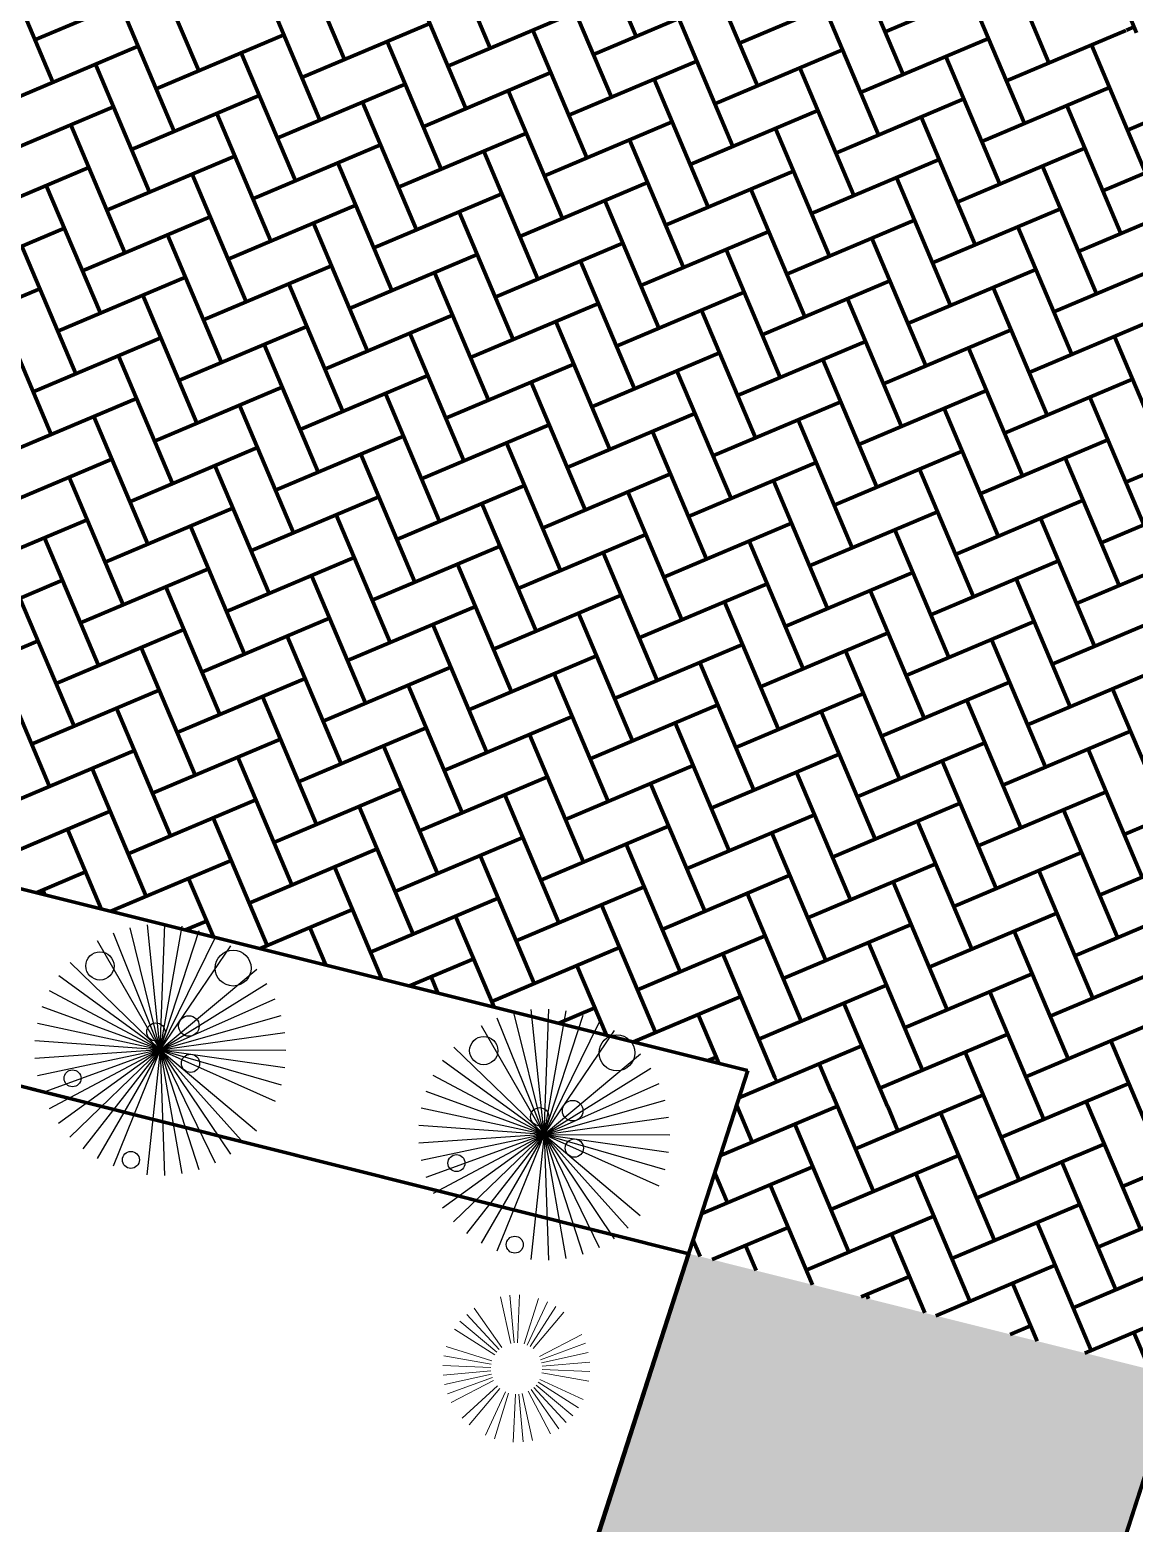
# Model space of a CAD drawing. Header units: millimetres. Extents: x 111 to 1506, y 14 to 566.
# Drawn here: x 232.88 to 237.28, y 145.41 to 151.35 of the extents above; entities that cross this region are included whole.
import ezdxf

# ---------------------------------------------------------------- set-up
doc = ezdxf.new("R2010")
doc.units = ezdxf.units.MM
doc.layers.add('FURN', color=253, linetype='Continuous')
doc.layers.add('G', color=254, linetype='Continuous', lineweight=5)
doc.layers.add('PALMERAS114', color=114, linetype='Continuous', lineweight=5)
doc.styles.add('ATTR', font='romans.shx', dxfattribs={"width": 0.8, "height": 2.52})
pattern_1 = [(22.914772, (797.12783, 1599.99595), (0.097837146, 0.241122153), [0.552, -0.184]), (112.914772, (797.29731, 1600.0676), (0.097837146, 0.241122153), [0.552, -0.184])]

# ---------------------------------------------------------------- blocks, each defined once
blk = doc.blocks.new('EVG7')
for p, q in [((-11.6, 17), (-31.2, 50.9)), ((-9.2, 18.3), (-24.1, 54.3)), ((-6.6, 19.1), (-16.7, 56.9)), ((-3.9, 19.7), (-9, 58.4)), ((1.6, 19.7), (6.7, 58.4)), ((4.2, 19.1), (14.4, 56.9)), ((6.9, 18.3), (21.8, 54.3)), ((9.3, 17), (28.8, 50.9)), ((-16, 13.7), (-43.6, 41.3)), ((-13.8, 15.4), (-37.7, 46.5)), ((-17.8, 11.7), (-48.8, 35.4)), ((15.5, 11.7), (46.4, 35.4)), ((17, 9.4), (50.8, 28.9)), ((-21.6, 4.4), (-59.1, 14.4)), ((-20.6, 7), (-56.6, 21.9)), ((18.2, 7), (54.3, 21.9)), ((19.8, 1.7), (58.3, 6.7)), ((-22.2, -1.1), (-61.2, -1.1)), ((-22.2, -3.8), (-60.7, -8.9)), ((-20.6, -9.1), (-56.6, -24)), ((-19.4, -11.6), (-53.1, -31.1)), ((19.3, -6.6), (56.8, -16.6)), ((19.8, -1.1), (58.8, -1.1)), ((19.8, -3.8), (58.3, -8.9)), ((-17.8, -13.9), (-48.8, -37.6)), ((-13.8, -17.6), (-37.7, -48.7)), ((-11.6, -19.2), (-31.2, -53)), ((-9.2, -20.5), (-24.1, -56.5)), ((-6.6, -21.3), (-16.7, -59)), ((-3.9, -21.8), (-9, -60.6)), ((-1.2, -22.1), (-1.2, -61.1)), ((4.2, -21.3), (14.4, -59)), ((6.9, -20.5), (21.8, -56.5)), ((9.3, -19.2), (28.8, -53)), ((11.5, -17.6), (35.3, -48.7)), ((13.6, -15.9), (41.2, -43.5)), ((15.5, -13.9), (46.4, -37.6))]:
    blk.add_line(p, q)
at = {"style": 'ATTR', "width": 0.8, "flags": 9}
blk.add_attdef('ESTCODE', (0, 0), '', height=0.7, dxfattribs=at)

msp = doc.modelspace()

# ---------------------------------------------------------------- hatches: boundary and pattern name
at = {"layer": 'G', "lineweight": 100, "ltscale": 1000}
h = msp.add_hatch(dxfattribs=at)
h.set_pattern_fill('AR-HBONE', color=256, scale=0.046, angle=-22.085228, style=0)
h.set_pattern_definition(pattern_1)
h.paths.add_polyline_path([(239.25796, 151.60517), (239.03314, 150.90876), (237.10168, 151.38747), (237.31807, 152.1062)])
h = msp.add_hatch(dxfattribs=at)
h.set_pattern_fill('AR-HBONE', color=256, scale=0.046, angle=-22.085228, style=0)
h.set_pattern_definition(pattern_1)
h.paths.add_polyline_path([(237.44709, 145.9959), (235.50294, 146.48372), (235.73827, 147.21266), (237.67705, 146.71145)])
h = msp.add_hatch(dxfattribs=at)
h.set_pattern_fill('AR-HBONE', color=256, scale=0.046, angle=-22.085228, style=0)
h.set_pattern_definition(pattern_1)
edge = h.paths.add_edge_path()
edge.add_line((235.50294, 146.48372), (237.44709, 145.9959))
edge.add_line((237.44709, 145.9959), (222.91738, 100.98918))
edge.add_line((222.91738, 100.98918), (220.93875, 101.37021))
edge.add_line((220.93875, 101.37021), (235.50409, 146.48343))

# ---------------------------------------------------------------- linework, layer by layer
at = {"lineweight": 211, "ltscale": 1000}
for p, q in [((221.48332, 150.77474), (235.73827, 147.21266)), ((221.19856, 150.07294), (235.50409, 146.48343)), ((235.50294, 146.48372), (226.21222, 117.70512)), ((235.50409, 146.48343), (230.868, 132.06815)), ((237.44709, 145.9959), (233.05837, 132.40154))]:
    msp.add_line(p, q, dxfattribs=at)
at = {"lineweight": 100, "ltscale": 1000}
for p, q in [((221.48332, 150.77474), (235.73827, 147.21266)), ((235.73827, 147.21266), (235.73944, 147.21236))]:
    msp.add_line(p, q, dxfattribs=at)
for points in [[(226.21899, 117.72471), (210.26501, 126.44088), (221.19856, 150.07294), (235.50409, 146.48343), (226.21899, 117.72471)], [(222.34771, 132.32977), (217.69605, 142.50253), (221.19856, 150.07294), (235.50409, 146.48343), (234.44757, 143.21464), (222.34771, 132.32977)], [(226.21899, 117.72471), (235.73944, 147.21236)], [(237.67802, 146.71121), (233.05837, 132.40154)], [(235.50294, 146.48372), (226.21222, 117.70512)], [(235.50294, 146.48372), (235.50409, 146.48343)], [(223.55255, 102.95667), (237.44709, 145.9959), (252.399, 142.2442), (239.0512, 130.39259), (233.05837, 132.40154), (237.44709, 145.9959)]]:
    msp.add_lwpolyline(points, dxfattribs=at)
at = {"layer": 'FURN', "color": 54, "ltscale": 0.1}
for p, q in [((233.40191, 147.29441), (233.28167, 147.77974)), ((233.40191, 147.29441), (233.35039, 147.79175)), ((233.40191, 147.29441), (233.42011, 147.79408)), ((233.40191, 147.29441), (233.48947, 147.78668)), ((233.40191, 147.29441), (233.15256, 147.72779)), ((233.40191, 147.29441), (233.2153, 147.75828)), ((233.40191, 147.29441), (233.55713, 147.76971)), ((233.40191, 147.29441), (233.62177, 147.74348)), ((233.40191, 147.29441), (233.68213, 147.70851)), ((233.40191, 147.29441), (233.04276, 147.64227)), ((233.40191, 147.29441), (233.78541, 147.61523)), ((233.40191, 147.29441), (232.99784, 147.5889)), ((233.40191, 147.29441), (233.82633, 147.55874)), ((233.40191, 147.29441), (233.85899, 147.4971)), ((233.40191, 147.29441), (232.93232, 147.46612)), ((233.40191, 147.29441), (233.88275, 147.43151)), ((234.92899, 146.95729), (234.74237, 147.42116)), ((234.92899, 146.95729), (234.80875, 147.44262)), ((234.92899, 146.95729), (234.87746, 147.45463)), ((234.92899, 146.95729), (234.94718, 147.45696)), ((234.92899, 146.95729), (235.01654, 147.44956)), ((234.92899, 146.95729), (235.0842, 147.43259)), ((233.40191, 147.29441), (232.91299, 147.39909)), ((233.40191, 147.29441), (233.89715, 147.36326)), ((234.92899, 146.95729), (234.67963, 147.39067)), ((234.92899, 146.95729), (235.14884, 147.40636)), ((234.92899, 146.95729), (235.2092, 147.37139)), ((233.40191, 147.29441), (232.90318, 147.33003)), ((234.92899, 146.95729), (234.56983, 147.30515)), ((233.40191, 147.29441), (232.90308, 147.26027)), ((233.40191, 147.29441), (232.93181, 147.1241)), ((233.40191, 147.29441), (232.99697, 147.00112)), ((233.40191, 147.29441), (233.04173, 146.94762)), ((233.40191, 147.29441), (233.15127, 146.86177)), ((233.40191, 147.29441), (233.21392, 146.8311)), ((233.40191, 147.29441), (233.34891, 146.79723)), ((233.40191, 147.29441), (233.90191, 147.29367)), ((233.40191, 147.29441), (233.89694, 147.22409)), ((233.40191, 147.29441), (233.88234, 147.15588)), ((233.40191, 147.29441), (233.85838, 147.09036)), ((233.40191, 147.29441), (233.78446, 146.97245)), ((233.40191, 147.29441), (233.68089, 146.87948)), ((233.40191, 147.29441), (233.62043, 146.84469)), ((233.40191, 147.29441), (233.488, 146.80188)), ((234.92899, 146.95729), (234.52491, 147.25178)), ((234.92899, 146.95729), (235.31248, 147.27811)), ((234.92899, 146.95729), (235.3534, 147.22162)), ((234.92899, 146.95729), (234.45939, 147.129)), ((234.92899, 146.95729), (235.38606, 147.15998)), ((234.92899, 146.95729), (235.40982, 147.09439)), ((234.92899, 146.95729), (234.44007, 147.06197)), ((234.92899, 146.95729), (235.42422, 147.02614)), ((234.92899, 146.95729), (234.43015, 146.92315)), ((234.92899, 146.95729), (234.43026, 146.99291)), ((234.92899, 146.95729), (234.45888, 146.78698)), ((234.92899, 146.95729), (234.52404, 146.664)), ((234.92899, 146.95729), (234.5688, 146.6105)), ((234.92899, 146.95729), (234.67834, 146.52465)), ((234.92899, 146.95729), (234.74099, 146.49398)), ((234.92899, 146.95729), (234.87598, 146.46011)), ((234.92899, 146.95729), (235.42898, 146.95655)), ((234.92899, 146.95729), (235.42402, 146.88697)), ((234.92899, 146.95729), (235.40941, 146.81876)), ((234.92899, 146.95729), (235.38545, 146.75324)), ((234.92899, 146.95729), (235.31153, 146.63533)), ((234.92899, 146.95729), (235.20796, 146.54236)), ((234.92899, 146.95729), (235.1475, 146.50757)), ((234.92899, 146.95729), (235.01508, 146.46476))]:
    msp.add_line(p, q, dxfattribs=at)
at = {"layer": 'FURN', "ltscale": 0.1}
for p, q in [((233.40191, 147.29441), (232.96079, 147.5298)), ((233.40191, 147.29441), (232.91268, 147.19118)), ((233.40191, 147.29441), (232.96009, 147.06033)), ((233.40191, 147.29441), (233.0935, 146.90086)), ((233.40191, 147.29441), (233.41862, 146.79469)), ((233.40191, 147.29441), (233.73592, 146.92234)), ((233.40191, 147.29441), (233.55571, 146.81865)), ((234.92899, 146.95729), (234.48786, 147.19268)), ((234.92899, 146.95729), (234.43976, 146.85406)), ((234.92899, 146.95729), (234.48716, 146.72321)), ((234.92899, 146.95729), (234.62057, 146.56374)), ((234.92899, 146.95729), (234.94569, 146.45757)), ((234.92899, 146.95729), (235.263, 146.58522)), ((234.92899, 146.95729), (235.08279, 146.48153))]:
    msp.add_line(p, q, dxfattribs=at)
at = {"layer": 'FURN', "color": 54, "ltscale": 0.1}
for centre, radius in [((233.16166, 147.62857), 0.05617), ((233.69158, 147.61988), 0.07141), ((233.51556, 147.38948), 0.04084), ((233.38432, 147.36542), 0.03628), ((234.68874, 147.29145), 0.05617), ((235.21865, 147.28276), 0.07141), ((233.52208, 147.24069), 0.03628), ((233.05287, 147.18116), 0.0337), ((234.91139, 147.0283), 0.03628), ((235.04263, 147.05236), 0.04084), ((235.04915, 146.90357), 0.03628), ((234.57994, 146.84404), 0.0337)]:
    msp.add_circle(centre, radius, dxfattribs=at)
at = {"layer": 'FURN', "ltscale": 0.1}
for centre in [(233.28482, 146.85644), (234.81189, 146.51932)]:
    msp.add_circle(centre, 0.0337, dxfattribs=at)
at = {"layer": 'G', "linetype": 'Continuous', "lineweight": 100, "ltscale": 1000}
for p, q in [((235.29495, 151.3262), (235.08002, 151.83464)), ((234.71487, 151.28075), (234.49994, 151.78919)), ((233.55471, 151.18986), (233.33978, 151.6983)), ((234.13479, 151.23531), (233.91986, 151.74375)), ((232.97463, 151.14441), (232.7597, 151.65285)), ((235.7772, 151.13053), (235.56227, 151.63897)), ((235.19712, 151.08508), (234.98219, 151.59352)), ((236.35728, 151.17598), (236.16568, 151.62922)), ((232.90298, 151.31389), (233.41142, 151.52882)), ((234.61703, 151.03963), (234.40211, 151.54807)), ((234.03695, 150.99418), (233.82202, 151.50262)), ((235.12547, 151.25456), (235.63391, 151.46949)), ((235.70555, 151.30001), (236.21399, 151.51494)), ((236.28564, 151.34546), (236.65683, 151.50237)), ((236.83952, 150.9803), (236.62459, 151.48874)), ((233.45687, 150.94874), (233.24194, 151.45718)), ((234.54539, 151.20911), (235.05383, 151.42404)), ((236.25944, 150.93485), (236.04451, 151.44329)), ((236.93736, 151.22142), (236.83842, 151.45547)), ((233.96531, 151.16366), (234.47375, 151.37859)), ((235.09928, 150.84396), (234.88435, 151.3524)), ((235.67936, 150.88941), (235.46443, 151.39784)), ((236.76788, 151.14978), (237.24351, 151.35084)), ((232.80515, 151.07277), (233.31359, 151.2877)), ((233.38523, 151.11822), (233.89367, 151.33314)), ((234.5192, 150.79851), (234.30427, 151.30695)), ((236.1878, 151.10433), (236.69624, 151.31926)), ((237.32177, 150.78463), (237.10684, 151.29307)), ((233.93911, 150.75306), (233.72419, 151.2615)), ((235.02764, 151.01344), (235.53607, 151.22837)), ((235.60772, 151.05889), (236.11616, 151.27381)), ((236.74169, 150.73918), (236.52676, 151.24762)), ((233.35903, 150.70761), (233.14411, 151.21605)), ((234.44755, 150.96799), (234.95599, 151.18292)), ((236.1616, 150.69373), (235.94668, 151.20217)), ((237.25012, 150.95411), (237.75856, 151.16903)), ((233.86747, 150.92254), (234.37591, 151.13747)), ((235.00144, 150.60284), (234.78651, 151.11127)), ((235.58152, 150.64828), (235.36659, 151.15672)), ((236.67004, 150.90866), (237.17848, 151.12359)), ((232.70731, 150.83165), (233.21575, 151.04657)), ((233.28739, 150.87709), (233.79583, 151.09202)), ((234.42136, 150.55739), (234.20643, 151.06583)), ((236.08996, 150.86321), (236.5984, 151.07814)), ((237.22393, 150.54351), (237.009, 151.05194)), ((233.84128, 150.51194), (233.62635, 151.02038)), ((234.9298, 150.77232), (235.43824, 150.98724)), ((235.50988, 150.81776), (236.01832, 151.03269)), ((236.64385, 150.49806), (236.42892, 151.0065)), ((233.2612, 150.46649), (233.04627, 150.97493)), ((234.34972, 150.72687), (234.85816, 150.9418)), ((236.06377, 150.45261), (235.84884, 150.96105)), ((237.15229, 150.71298), (237.66073, 150.92791)), ((233.76964, 150.68142), (234.27807, 150.89635)), ((234.9036, 150.36171), (234.68868, 150.87015)), ((235.48369, 150.40716), (235.26876, 150.9156)), ((236.57221, 150.66754), (237.08064, 150.88246)), ((233.18955, 150.63597), (233.69799, 150.8509)), ((234.32352, 150.31627), (234.10859, 150.8247)), ((235.99212, 150.62209), (236.50056, 150.83702)), ((237.12609, 150.30238), (236.91116, 150.81082)), ((232.60947, 150.59052), (233.11791, 150.80545)), ((233.74344, 150.27082), (233.52851, 150.77926)), ((235.41204, 150.57664), (235.92048, 150.79157)), ((236.54601, 150.25693), (236.33108, 150.76537)), ((233.16336, 150.22537), (232.94843, 150.73381)), ((234.25188, 150.48575), (234.76032, 150.70067)), ((234.83196, 150.53119), (235.3404, 150.74612)), ((235.96593, 150.21149), (235.751, 150.71993)), ((233.6718, 150.4403), (234.18024, 150.65522)), ((234.80577, 150.12059), (234.59084, 150.62903)), ((235.38585, 150.16604), (235.17092, 150.67448)), ((236.47437, 150.42641), (236.98281, 150.64134)), ((237.05445, 150.47186), (237.56289, 150.68679)), ((233.09172, 150.39485), (233.60016, 150.60978)), ((234.22568, 150.07514), (234.01076, 150.58358)), ((235.89429, 150.38097), (236.40273, 150.59589)), ((237.02826, 150.06126), (236.81333, 150.5697)), ((232.51164, 150.3494), (233.02007, 150.56433)), ((233.6456, 150.0297), (233.43068, 150.53813)), ((235.31421, 150.33552), (235.82264, 150.55045)), ((236.44817, 150.01581), (236.23325, 150.52425)), ((233.06552, 149.98425), (232.85059, 150.49269)), ((234.15404, 150.24462), (234.66248, 150.45955)), ((234.73412, 150.29007), (235.24256, 150.505)), ((235.86809, 149.97036), (235.65316, 150.4788)), ((233.57396, 150.19918), (234.0824, 150.4141)), ((235.28801, 149.92492), (235.07308, 150.43336)), ((236.37653, 150.18529), (236.88497, 150.40022)), ((236.95661, 150.23074), (237.46505, 150.44567)), ((232.99388, 150.15373), (233.50232, 150.36865)), ((234.12785, 149.83402), (233.91292, 150.34246)), ((234.70793, 149.87947), (234.493, 150.38791)), ((235.79645, 150.13984), (236.30489, 150.35477)), ((232.4138, 150.10828), (232.92224, 150.32321)), ((233.54777, 149.78857), (233.33284, 150.29701)), ((235.21637, 150.0944), (235.72481, 150.30932)), ((236.35034, 149.77469), (236.13541, 150.28313)), ((236.93042, 149.82014), (236.71549, 150.32858)), ((232.96768, 149.74313), (232.75276, 150.25156)), ((234.05621, 150.0035), (234.56464, 150.21843)), ((234.63629, 150.04895), (235.14473, 150.26388)), ((235.77026, 149.72924), (235.55533, 150.23768)), ((233.47612, 149.95805), (233.98456, 150.17298)), ((235.19017, 149.68379), (234.97525, 150.19223)), ((236.27869, 149.94417), (236.78713, 150.1591)), ((236.85878, 149.98962), (237.36721, 150.20455)), ((232.89604, 149.91261), (233.40448, 150.12753)), ((234.03001, 149.5929), (233.81508, 150.10134)), ((234.61009, 149.63835), (234.39516, 150.14679)), ((235.69861, 149.89872), (236.20705, 150.11365)), ((237.41266, 149.62446), (237.19773, 150.1329)), ((233.44993, 149.54745), (233.235, 150.05589)), ((235.11853, 149.85327), (235.62697, 150.0682)), ((236.2525, 149.53357), (236.03757, 150.04201)), ((236.83258, 149.57902), (236.61765, 150.08746)), ((233.95837, 149.76238), (234.46681, 149.97731)), ((234.53845, 149.80783), (235.04689, 150.02275)), ((235.67242, 149.48812), (235.45749, 149.99656)), ((233.37829, 149.71693), (233.88673, 149.93186)), ((235.09234, 149.44267), (234.87741, 149.95111)), ((236.18086, 149.70305), (236.6893, 149.91798)), ((236.76094, 149.7485), (237.26938, 149.96342)), ((232.79821, 149.67148), (233.30664, 149.88641)), ((233.93217, 149.35178), (233.71725, 149.86022)), ((234.51225, 149.39722), (234.29733, 149.90566)), ((235.60078, 149.6576), (236.10921, 149.87253)), ((237.31483, 149.38334), (237.0999, 149.89178)), ((233.35209, 149.30633), (233.13716, 149.81477)), ((235.02069, 149.61215), (235.52913, 149.82708)), ((236.15466, 149.29245), (235.93973, 149.80089)), ((236.73474, 149.33789), (236.51982, 149.84633)), ((234.44061, 149.5667), (234.94905, 149.78163)), ((235.57458, 149.247), (235.35965, 149.75544)), ((237.24318, 149.55282), (237.75162, 149.76775)), ((233.28045, 149.47581), (233.78889, 149.69074)), ((233.86053, 149.52126), (234.36897, 149.73618)), ((234.9945, 149.20155), (234.77957, 149.70999)), ((236.6631, 149.50737), (237.17154, 149.7223)), ((232.70037, 149.43036), (233.20881, 149.64529)), ((233.83434, 149.11065), (233.61941, 149.61909)), ((234.41442, 149.1561), (234.19949, 149.66454)), ((235.50294, 149.41648), (236.01138, 149.63141)), ((236.08302, 149.46193), (236.59146, 149.67685)), ((237.21699, 149.14222), (237.00206, 149.65066)), ((233.25425, 149.06521), (233.03933, 149.57365)), ((234.92286, 149.37103), (235.4313, 149.58596)), ((236.05683, 149.05132), (235.8419, 149.55976)), ((236.63691, 149.09677), (236.42198, 149.60521)), ((234.34278, 149.32558), (234.85121, 149.54051)), ((235.47674, 149.00588), (235.26182, 149.51432)), ((237.14535, 149.3117), (237.65378, 149.52663)), ((233.18261, 149.23469), (233.69105, 149.44961)), ((233.76269, 149.28013), (234.27113, 149.49506)), ((234.89666, 148.96043), (234.68173, 149.46887)), ((236.56526, 149.26625), (237.0737, 149.48118)), ((232.60253, 149.18924), (233.11097, 149.40417)), ((234.31658, 148.91498), (234.10165, 149.42342)), ((235.4051, 149.17536), (235.91354, 149.39028)), ((235.98518, 149.2208), (236.49362, 149.43573)), ((237.11915, 148.9011), (236.90422, 149.40954)), ((233.15642, 148.82408), (232.94149, 149.33252)), ((233.7365, 148.86953), (233.52157, 149.37797)), ((234.82502, 149.12991), (235.33346, 149.34484)), ((236.53907, 148.85565), (236.32414, 149.36409)), ((234.24494, 149.08446), (234.75338, 149.29939)), ((235.37891, 148.76475), (235.16398, 149.27319)), ((235.95899, 148.8102), (235.74406, 149.31864)), ((237.04751, 149.07058), (237.55595, 149.2855)), ((233.08478, 148.99356), (233.59321, 149.20849)), ((233.66486, 149.03901), (234.1733, 149.25394)), ((234.79883, 148.71931), (234.5839, 149.22775)), ((236.46743, 149.02513), (236.97587, 149.24006)), ((232.50469, 148.94812), (233.01313, 149.16304)), ((234.21874, 148.67386), (234.00382, 149.1823)), ((235.30726, 148.93423), (235.8157, 149.14916)), ((235.88735, 148.97968), (236.39578, 149.19461)), ((237.02131, 148.65998), (236.80639, 149.16841)), ((233.05858, 148.58296), (232.84365, 149.0914)), ((233.63866, 148.62841), (233.42373, 149.13685)), ((234.72718, 148.88879), (235.23562, 149.10371)), ((236.44123, 148.61453), (236.2263, 149.12297)), ((234.1471, 148.84334), (234.65554, 149.05827)), ((235.28107, 148.52363), (235.06614, 149.03207)), ((235.86115, 148.56908), (235.64622, 149.07752)), ((236.94967, 148.82946), (237.45811, 149.04438)), ((232.98694, 148.75244), (233.49538, 148.96737)), ((233.56702, 148.79789), (234.07546, 149.01282)), ((234.70099, 148.47818), (234.48606, 148.98662)), ((236.36959, 148.78401), (236.87803, 148.99893)), ((232.40686, 148.70699), (232.9153, 148.92192)), ((234.12091, 148.43274), (233.90598, 148.94118)), ((235.20943, 148.69311), (235.71787, 148.90804)), ((235.78951, 148.73856), (236.29795, 148.95349)), ((236.92348, 148.41885), (236.70855, 148.92729)), ((232.96074, 148.34184), (232.74582, 148.85028)), ((233.54082, 148.38729), (233.3259, 148.89573)), ((234.62935, 148.64766), (235.13778, 148.86259)), ((236.3434, 148.37341), (236.12847, 148.88184)), ((234.04926, 148.60222), (234.5577, 148.81714)), ((235.18323, 148.28251), (234.9683, 148.79095)), ((235.76331, 148.32796), (235.54839, 148.8364)), ((236.85183, 148.58833), (237.36027, 148.80326)), ((233.46918, 148.55677), (233.97762, 148.7717)), ((234.60315, 148.23706), (234.38822, 148.7455)), ((236.27175, 148.54289), (236.78019, 148.75781)), ((237.40572, 148.22318), (237.19079, 148.73162)), ((232.8891, 148.51132), (233.39754, 148.72625)), ((234.02307, 148.19161), (233.80814, 148.70005)), ((235.69167, 148.49744), (236.20011, 148.71236)), ((236.82564, 148.17773), (236.61071, 148.68617)), ((233.44299, 148.14617), (233.22806, 148.65461)), ((234.53151, 148.40654), (235.03995, 148.62147)), ((235.11159, 148.45199), (235.62003, 148.66692)), ((236.24556, 148.13228), (236.03063, 148.64072)), ((233.95143, 148.36109), (234.45987, 148.57602)), ((235.0854, 148.04139), (234.87047, 148.54983)), ((235.66548, 148.08684), (235.45055, 148.59527)), ((236.754, 148.34721), (237.26244, 148.56214)), ((233.37135, 148.31565), (233.87978, 148.53057)), ((234.50531, 147.99594), (234.29039, 148.50438)), ((236.17392, 148.30176), (236.68235, 148.51669)), ((237.30788, 147.98206), (237.09296, 148.4905)), ((232.79126, 148.2702), (233.2997, 148.48513)), ((233.92523, 147.95049), (233.7103, 148.45893)), ((235.59383, 148.25632), (236.10227, 148.47124)), ((236.7278, 147.93661), (236.51287, 148.44505)), ((233.34515, 147.90504), (233.13022, 148.41348)), ((234.43367, 148.16542), (234.94211, 148.38035)), ((235.01375, 148.21087), (235.52219, 148.42579)), ((236.14772, 147.89116), (235.93279, 148.3996)), ((233.85359, 148.11997), (234.36203, 148.3349)), ((235.56764, 147.84571), (235.35271, 148.35415)), ((236.65616, 148.10609), (237.1646, 148.32102)), ((237.23624, 148.15154), (237.74468, 148.36646)), ((233.27351, 148.07452), (233.78195, 148.28945)), ((234.40748, 147.75482), (234.19255, 148.26326)), ((234.98756, 147.80027), (234.77263, 148.3087)), ((236.07608, 148.06064), (236.58452, 148.27557)), ((232.69343, 148.02908), (233.20187, 148.244)), ((233.82739, 147.70937), (233.61247, 148.21781)), ((235.496, 148.01519), (236.00444, 148.23012)), ((236.62997, 147.69549), (236.41504, 148.20393)), ((237.21005, 147.74093), (236.99512, 148.24937)), ((233.1664, 147.85533), (233.03239, 148.17236)), ((234.33583, 147.9243), (234.84427, 148.13922)), ((234.91592, 147.96975), (235.42435, 148.18467)), ((236.04988, 147.65004), (235.83496, 148.15848)), ((233.75575, 147.87885), (234.26419, 148.09378)), ((235.4698, 147.60459), (235.25487, 148.11303)), ((236.55832, 147.86497), (237.06676, 148.07989)), ((237.1384, 147.91041), (237.64684, 148.12534)), ((233.20483, 147.84573), (233.68411, 148.04833)), ((234.28319, 147.57626), (234.09471, 148.02213)), ((234.88972, 147.55914), (234.67479, 148.06758)), ((235.97824, 147.81952), (236.48668, 148.03445)), ((232.90783, 147.91994), (233.10403, 148.00288)), ((233.61312, 147.7437), (233.51463, 147.97669)), ((235.39816, 147.77407), (235.9066, 147.989)), ((236.53213, 147.45436), (236.3172, 147.9628)), ((237.11221, 147.49981), (236.89728, 148.00825)), ((232.94304, 147.91115), (232.93455, 147.93124)), ((234.238, 147.68318), (234.74644, 147.8981)), ((234.81808, 147.72862), (235.32652, 147.94355)), ((235.95205, 147.40892), (235.73712, 147.91736)), ((233.79883, 147.6973), (234.16635, 147.85265)), ((235.37197, 147.36347), (235.15704, 147.87191)), ((236.46049, 147.62384), (236.96892, 147.83877)), ((237.04057, 147.66929), (237.54901, 147.88422)), ((233.50183, 147.77151), (233.58627, 147.80721)), ((234.05983, 147.63208), (233.99687, 147.78101)), ((234.72991, 147.46464), (234.57696, 147.82646)), ((235.8804, 147.5784), (236.38884, 147.79332)), ((235.30032, 147.53295), (235.80876, 147.74788)), ((236.43429, 147.21324), (236.21936, 147.72168)), ((237.01437, 147.25869), (236.79944, 147.76713)), ((234.39284, 147.54887), (234.6486, 147.65698)), ((234.72024, 147.4875), (235.22868, 147.70243)), ((235.84714, 147.18452), (235.63928, 147.67623)), ((235.17662, 147.35301), (235.0592, 147.63079)), ((236.36265, 147.38272), (236.87109, 147.59765)), ((236.94273, 147.42817), (237.45117, 147.6431)), ((234.50655, 147.52045), (234.47912, 147.58534)), ((235.78257, 147.33727), (236.29101, 147.5522)), ((235.28384, 147.32622), (235.71092, 147.50675)), ((236.29569, 147.06856), (236.12153, 147.48056)), ((236.91654, 147.01757), (236.70161, 147.52601)), ((234.98684, 147.40043), (235.13084, 147.46131)), ((235.62334, 147.24138), (235.54144, 147.43511)), ((236.84489, 147.18705), (237.35333, 147.40198)), ((235.87608, 147.17704), (236.19317, 147.31108)), ((236.26481, 147.1416), (236.77325, 147.35653)), ((237.39878, 146.82189), (237.18385, 147.33033)), ((235.58084, 147.252), (235.61309, 147.26563)), ((236.74423, 146.9526), (236.60377, 147.28489)), ((236.07141, 147.12654), (236.02369, 147.23944)), ((236.75578, 146.94962), (237.25549, 147.16085)), ((236.46255, 147.02542), (236.67541, 147.11541)), ((237.19278, 146.83664), (237.08601, 147.08921)), ((236.51996, 147.01058), (236.50593, 147.04376)), ((237.04902, 146.87381), (237.15766, 146.91973))]:
    msp.add_line(p, q, dxfattribs=at)

# ---------------------------------------------------------------- block references
at = {"layer": 'PALMERAS114', "extrusion": (0, 0, -1), "xscale": -0.004880888891868356, "yscale": 0.004880888891718753, "zscale": -0.004880888891868356, "rotation": 294.9205878507973}
msp.add_blockref('EVG7', (-234.81646, 146.03392), dxfattribs=at)

doc.saveas('drawing.dxf')
